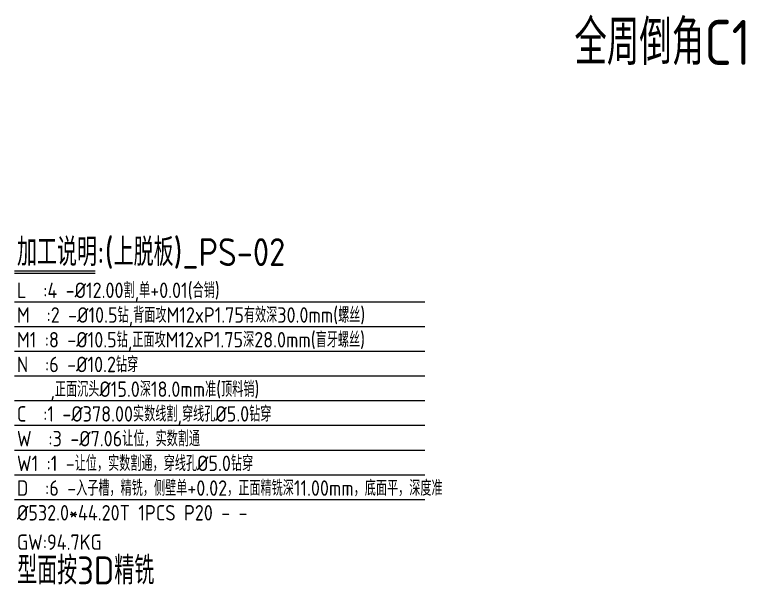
# Model space of a CAD drawing. Header units: millimetres. Extents: x 9384 to 10744, y 39991 to 40815.
# Drawn here: x 10176 to 10744, y 40373 to 40815 of the extents above; entities that cross this region are included whole.
import ezdxf

# ---------------------------------------------------------------- set-up
doc = ezdxf.new("R2010")
doc.units = ezdxf.units.MM
doc.layers.add('DIM', color=4, linetype='Continuous', lineweight=20)
doc.styles.add('gbenor', font='gbenor.shx', dxfattribs={"bigfont": 'gbcbig.shx'})

msp = doc.modelspace()

# ---------------------------------------------------------------- linework, layer by layer
at = {"layer": 'DIM', "color": 8, "linetype": 'Continuous', "lineweight": 5}
for p, q in [((10176.307, 40616.168), (10238.904, 40616.168)), ((10176.307, 40614.368), (10238.904, 40614.368)), ((10176.307, 40592.168), (10495.123, 40592.168)), ((10176.307, 40572.968), (10495.123, 40572.968)), ((10176.307, 40553.768), (10495.123, 40553.768)), ((10176.307, 40534.568), (10495.123, 40534.568)), ((10176.307, 40515.368), (10495.123, 40515.368)), ((10176.307, 40496.168), (10495.123, 40496.168)), ((10176.307, 40476.968), (10495.123, 40476.968)), ((10176.307, 40457.768), (10495.123, 40457.768)), ((10176.307, 40438.568), (10495.123, 40438.568))]:
    msp.add_line(p, q, dxfattribs=at)

# ---------------------------------------------------------------- texts
at = {"layer": 'DIM', "color": 6, "lineweight": 5, "style": 'gbenor'}
msp.add_text('全周倒角C1', height=35, dxfattribs=at).set_placement((10611.369, 40776.015))
at = {"layer": 'DIM', "color": 4, "lineweight": 5, "style": 'gbenor'}
for s, height, p in [('加工说明:(上脱板)_PS-02', 21.6, (10178.14, 40619.896)), ('M  :2 -%%c10.5钻,背面攻M12xP1.75有效深30.0mm(螺丝)', 12, (10178.107, 40575.839)), ('M1 :8 -%%C10.5钻,正面攻M12xP1.75深28.0mm(盲牙螺丝)', 12, (10178.107, 40556.639)), ('N  :6 -%%c10.2钻穿', 12, (10178.107, 40537.439)), ('    ,正面沉头%%C15.0深18.0mm准(顶料销)', 12, (10178.107, 40518.239)), ('%%C532.0*44.20T 1PCS P20 - -', 12, (10178.107, 40422.239)), ('GW:94.7KG', 12, (10178.107, 40399.439))]:
    msp.add_text(s, height=height, dxfattribs=at).set_placement(p)
at = {"layer": 'DIM', "color": 1, "lineweight": 5, "style": 'gbenor'}
for s, p in [('L  :4 -%%c12.00割,单+0.01(合销)', (10178.107, 40595.039)), ('C  :1 -%%c378.00实数线割,穿线孔%%c5.0钻穿', (10178.107, 40499.039)), ('W  :3 -%%c7.06让位，实数割通', (10178.107, 40479.839)), ('W1 :1 -让位，实数割通，穿线孔%%C5.0钻穿', (10178.107, 40460.639))]:
    msp.add_text(s, height=12, dxfattribs=at).set_placement(p)
at = {"layer": 'DIM', "color": 2, "lineweight": 5, "style": 'gbenor'}
for s, height, p in [('D  :6 -入子槽，精铣，侧壁单+0.02，正面精铣深11.00mm，底面平，深度准', 12, (10178.107, 40441.439)), ('型面按3D精铣', 21.6, (10178.309, 40372.696))]:
    msp.add_text(s, height=height, dxfattribs=at).set_placement(p)

doc.saveas('drawing.dxf')
